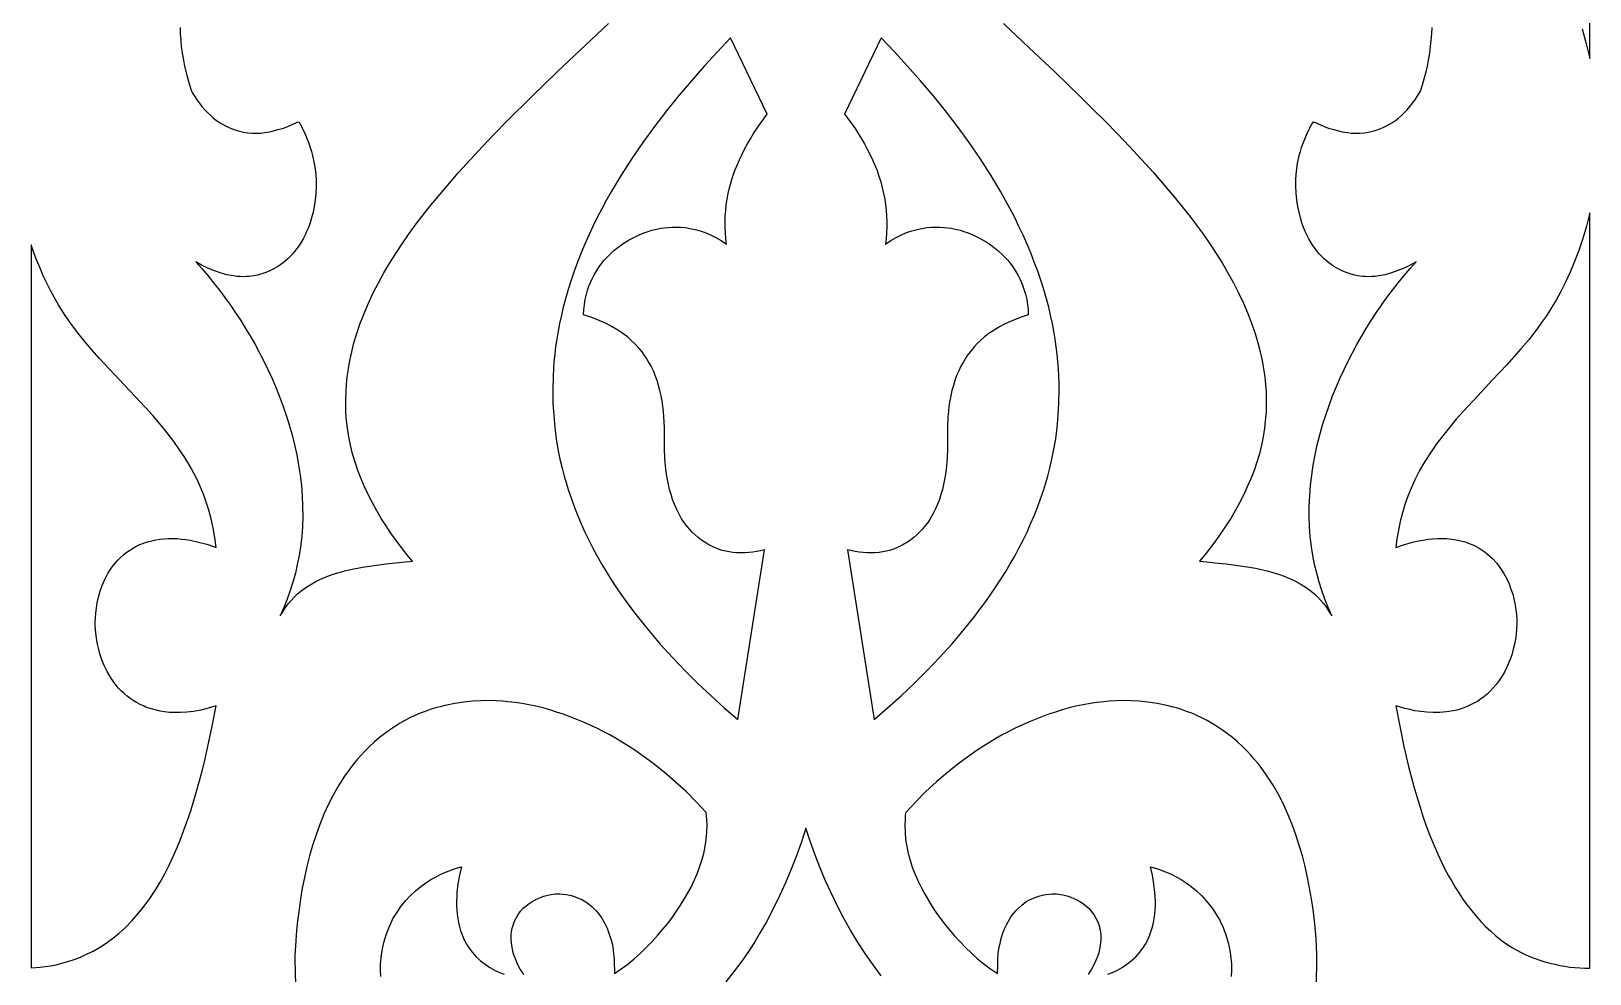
# Model space of a CAD drawing. Extents: x -395 to 395, y -1225 to 1225.
# Drawn here: x 145 to 265, y -765.4 to -692.8 of the extents above; entities that cross this region are included whole.
import ezdxf

# ---------------------------------------------------------------- set-up
doc = ezdxf.new("R2010")
doc.units = 0
doc.layers.add('LAYER_1', color=18, linetype='CONTINUOUS')

msp = doc.modelspace()

# ---------------------------------------------------------------- linework, layer by layer
at = {"layer": 'LAYER_1'}
for points in [[(264.42, -692.59), (264.73, -693.72), (265, -694.86), (265, -670.47)], [(156.46, -692.47), (156.48, -692.95), (156.51, -693.45), (156.56, -693.95), (156.63, -694.46), (156.72, -694.98), (156.81, -695.45), (157, -696.26), (157.18, -696.9), (157.34, -697.37), (157.39, -697.48), (157.54, -697.72), (157.79, -698.08), (158.15, -698.55), (158.37, -698.81), (158.59, -699.04), (158.82, -699.26), (159.04, -699.45), (159.27, -699.63), (159.5, -699.79), (159.72, -699.93), (159.95, -700.05), (160.17, -700.16), (160.4, -700.26), (160.83, -700.41), (161.25, -700.52), (161.65, -700.58), (162.03, -700.62), (162.38, -700.62), (162.69, -700.6), (162.96, -700.57), (163.37, -700.5), (163.56, -700.46), (164.02, -700.34), (164.42, -700.22), (164.76, -700.09), (165.04, -699.98), (165.42, -699.8), (165.58, -699.73), (165.62, -699.77), (165.7, -699.91), (165.96, -700.42), (166.12, -700.75), (166.26, -701.07), (166.38, -701.39), (166.49, -701.71), (166.59, -702.02), (166.67, -702.34), (166.8, -702.95), (166.89, -703.55), (166.93, -704.14), (166.94, -704.7), (166.92, -705.24), (166.87, -705.76), (166.79, -706.25), (166.7, -706.7), (166.59, -707.13), (166.47, -707.52), (166.34, -707.87), (166.21, -708.18), (166.09, -708.45), (165.94, -708.74), (165.78, -709.01), (165.62, -709.26), (165.46, -709.5), (165.28, -709.72), (165.11, -709.93), (164.75, -710.29), (164.39, -710.6), (164.03, -710.86), (163.67, -711.07), (163.32, -711.24), (162.99, -711.38), (162.68, -711.48), (162.4, -711.55), (162.15, -711.6), (161.77, -711.65), (161.59, -711.66), (161.34, -711.67), (161.08, -711.66), (160.83, -711.64), (160.57, -711.61), (160.06, -711.51), (159.56, -711.38), (159.07, -711.2), (158.59, -711), (158.12, -710.77), (157.67, -710.51), (157.67, -710.51), (158.14, -711.04), (158.6, -711.58), (159.05, -712.13), (159.49, -712.7), (159.92, -713.27), (160.34, -713.85), (160.74, -714.45), (161.14, -715.05), (161.51, -715.66), (161.88, -716.27), (162.24, -716.9), (162.58, -717.53), (162.9, -718.17), (163.22, -718.81), (163.52, -719.46), (163.8, -720.12), (164.1, -720.84), (164.38, -721.58), (164.63, -722.32), (164.87, -723.08), (165.09, -723.84), (165.28, -724.62), (165.45, -725.39), (165.59, -726.17), (165.71, -726.96), (165.8, -727.75), (165.87, -728.54), (165.9, -729.33), (165.91, -730.11), (165.88, -730.9), (165.83, -731.68), (165.74, -732.46), (165.63, -733.14), (165.49, -733.83), (165.34, -734.51), (165.15, -735.18), (164.94, -735.84), (164.71, -736.5), (164.45, -737.15), (164.17, -737.78), (164.37, -737.48), (164.64, -737.07), (164.81, -736.84), (165.01, -736.6), (165.24, -736.35), (165.51, -736.09), (165.86, -735.81), (166.23, -735.55), (166.61, -735.31), (167, -735.1), (167.41, -734.91), (167.83, -734.74), (168.26, -734.58), (168.7, -734.45), (169.14, -734.33), (169.59, -734.22), (170.5, -734.04), (171.41, -733.9), (172.31, -733.78), (173.79, -733.63), (174.19, -733.59), (174.36, -733.57), (173.93, -733.05), (173.51, -732.52), (173.1, -731.98), (172.7, -731.42), (172.32, -730.86), (171.95, -730.28), (171.6, -729.69), (171.27, -729.09), (170.96, -728.48), (170.67, -727.86), (170.4, -727.23), (170.16, -726.6), (169.94, -725.96), (169.75, -725.31), (169.58, -724.65), (169.45, -723.99), (169.35, -723.33), (169.3, -722.94), (169.26, -722.53), (169.23, -722.08), (169.22, -721.6), (169.22, -721.08), (169.24, -720.54), (169.27, -719.98), (169.33, -719.38), (169.42, -718.76), (169.53, -718.12), (169.68, -717.45), (169.85, -716.76), (170.07, -716.05), (170.31, -715.32), (170.63, -714.5), (170.97, -713.7), (171.34, -712.91), (171.74, -712.13), (172.16, -711.37), (172.61, -710.61), (173.07, -709.87), (173.56, -709.14), (174.06, -708.42), (174.57, -707.71), (175.11, -707.01), (175.65, -706.32), (176.2, -705.64), (176.76, -704.97), (177.91, -703.65), (178.82, -702.64), (179.74, -701.65), (180.67, -700.67), (181.62, -699.7), (183.54, -697.78), (185.5, -695.9), (189.44, -692.17)], [(219.86, -692.17), (221.84, -694.03), (223.81, -695.9), (225.76, -697.78), (226.72, -698.74), (227.68, -699.7), (228.63, -700.67), (229.56, -701.65), (230.49, -702.64), (231.4, -703.65), (232.54, -704.97), (233.1, -705.64), (233.65, -706.32), (234.2, -707.01), (234.73, -707.71), (235.25, -708.42), (235.75, -709.14), (236.23, -709.87), (236.7, -710.61), (237.14, -711.37), (237.56, -712.13), (237.96, -712.91), (238.33, -713.7), (238.67, -714.5), (238.99, -715.32), (239.24, -716.05), (239.45, -716.76), (239.63, -717.45), (239.77, -718.12), (239.88, -718.76), (239.97, -719.38), (240.03, -719.98), (240.07, -720.54), (240.08, -721.08), (240.08, -721.6), (240.07, -722.08), (240.04, -722.53), (239.96, -723.33), (239.85, -723.99), (239.72, -724.65), (239.56, -725.31), (239.36, -725.96), (239.15, -726.6), (238.9, -727.23), (238.63, -727.86), (238.34, -728.48), (238.03, -729.09), (237.7, -729.69), (237.35, -730.28), (236.98, -730.86), (236.6, -731.42), (236.2, -731.98), (235.8, -732.52), (235.38, -733.05), (234.95, -733.57), (235.51, -733.63), (236.14, -733.69), (237, -733.78), (237.89, -733.9), (238.8, -734.04), (239.26, -734.12), (239.71, -734.22), (240.16, -734.33), (240.6, -734.45), (241.04, -734.58), (241.47, -734.74), (241.89, -734.91), (242.3, -735.1), (242.7, -735.31), (243.08, -735.55), (243.44, -735.81), (243.79, -736.09), (244.06, -736.35), (244.3, -736.6), (244.5, -736.84), (244.67, -737.07), (244.94, -737.48), (245.13, -737.78), (244.85, -737.15), (244.6, -736.5), (244.36, -735.84), (244.15, -735.18), (243.97, -734.51), (243.81, -733.83), (243.67, -733.14), (243.57, -732.46), (243.48, -731.68), (243.42, -730.9), (243.4, -730.11), (243.4, -729.33), (243.44, -728.54), (243.5, -727.75), (243.59, -726.96), (243.71, -726.17), (243.86, -725.39), (244.02, -724.62), (244.22, -723.84), (244.43, -723.08), (244.67, -722.32), (244.93, -721.58), (245.2, -720.84), (245.5, -720.12), (245.78, -719.46), (246.09, -718.81), (246.4, -718.17), (246.73, -717.53), (247.07, -716.9), (247.42, -716.27), (247.79, -715.66), (248.17, -715.05), (248.56, -714.45), (248.96, -713.85), (249.38, -713.27), (249.81, -712.7), (250.25, -712.13), (250.7, -711.58), (251.16, -711.04), (251.64, -710.51), (251.63, -710.51), (251.18, -710.77), (250.71, -711), (250.23, -711.2), (249.74, -711.38), (249.24, -711.51), (248.73, -711.61), (248.48, -711.64), (248.22, -711.66), (247.96, -711.67), (247.71, -711.66), (247.53, -711.65), (247.15, -711.6), (246.9, -711.55), (246.62, -711.48), (246.31, -711.38), (245.98, -711.24), (245.63, -711.07), (245.27, -710.86), (244.91, -710.6), (244.55, -710.29), (244.37, -710.12), (244.19, -709.93), (244.02, -709.72), (243.85, -709.5), (243.68, -709.26), (243.52, -709.01), (243.36, -708.74), (243.21, -708.45), (243.09, -708.18), (242.96, -707.87), (242.84, -707.52), (242.72, -707.13), (242.61, -706.7), (242.51, -706.25), (242.44, -705.76), (242.39, -705.24), (242.36, -704.7), (242.37, -704.14), (242.41, -703.55), (242.5, -702.95), (242.63, -702.34), (242.72, -702.02), (242.81, -701.71), (242.92, -701.39), (243.05, -701.07), (243.19, -700.75), (243.34, -700.42), (243.61, -699.91), (243.69, -699.77), (243.72, -699.73), (243.88, -699.8), (244.26, -699.98), (244.54, -700.09), (244.88, -700.22), (245.28, -700.34), (245.75, -700.46), (245.94, -700.5), (246.34, -700.57), (246.62, -700.6), (246.93, -700.62), (247.27, -700.62), (247.65, -700.58), (248.05, -700.52), (248.47, -700.41), (248.91, -700.26), (249.13, -700.16), (249.35, -700.05), (249.58, -699.93), (249.81, -699.79), (250.03, -699.63), (250.26, -699.45), (250.49, -699.26), (250.71, -699.04), (250.93, -698.81), (251.15, -698.55), (251.52, -698.08), (251.77, -697.72), (251.96, -697.37), (252.12, -696.9), (252.31, -696.26), (252.4, -695.88), (252.5, -695.45), (252.59, -694.98), (252.67, -694.46), (252.74, -693.95), (252.79, -693.45), (252.83, -692.95), (252.85, -692.47)], [(182.92, -765.4), (182.79, -765.2), (182.66, -765), (182.48, -764.67), (182.33, -764.34), (182.21, -764.03), (182.12, -763.73), (182.05, -763.45), (182, -763.18), (181.97, -762.94), (181.95, -762.71), (181.96, -762.31), (182, -762), (182.04, -761.8), (182.07, -761.7), (182.18, -761.36), (182.33, -761.06), (182.49, -760.78), (182.68, -760.53), (182.88, -760.31), (183.1, -760.11), (183.33, -759.93), (183.56, -759.78), (183.79, -759.65), (184.03, -759.54), (184.26, -759.45), (184.48, -759.37), (184.87, -759.27), (185.19, -759.22), (185.36, -759.2), (185.7, -759.2), (185.92, -759.21), (186.18, -759.25), (186.46, -759.3), (186.75, -759.38), (187.07, -759.49), (187.39, -759.64), (187.71, -759.82), (188.03, -760.06), (188.19, -760.19), (188.34, -760.34), (188.5, -760.5), (188.65, -760.68), (188.79, -760.87), (188.93, -761.08), (189.06, -761.3), (189.19, -761.54), (189.34, -761.85), (189.46, -762.15), (189.56, -762.45), (189.65, -762.73), (189.72, -763.01), (189.77, -763.28), (189.84, -763.79), (189.88, -764.26), (189.89, -764.67), (189.9, -765.03), (189.91, -765.33), (190.43, -764.97), (190.94, -764.6), (191.43, -764.2), (191.9, -763.77), (192.36, -763.33), (192.8, -762.87), (193.23, -762.4), (193.64, -761.92), (193.98, -761.5), (194.32, -761.06), (194.64, -760.6), (194.95, -760.14), (195.25, -759.66), (195.53, -759.18), (195.8, -758.68), (196.04, -758.17), (196.27, -757.66), (196.46, -757.14), (196.64, -756.61), (196.78, -756.08), (196.9, -755.54), (196.98, -755), (197.03, -754.46), (197.04, -753.91), (197.03, -753.49), (197, -753.19), (196.98, -752.99), (196.96, -752.92), (196.21, -752.11), (195.42, -751.32), (194.59, -750.56), (193.74, -749.83), (192.85, -749.12), (192.4, -748.79), (191.94, -748.46), (191.47, -748.14), (190.99, -747.83), (190.52, -747.53), (190.03, -747.24), (189.54, -746.96), (189.04, -746.7), (188.54, -746.44), (188.04, -746.2), (187.53, -745.97), (187.01, -745.76), (186.5, -745.55), (185.97, -745.36), (185.45, -745.19), (184.92, -745.03), (184.39, -744.88), (183.86, -744.75), (183.32, -744.64), (182.79, -744.54), (182.25, -744.46), (181.71, -744.4), (181.28, -744.36), (180.79, -744.33), (180.24, -744.31), (179.64, -744.32), (179, -744.36), (178.32, -744.42), (177.61, -744.53), (176.87, -744.68), (176.5, -744.78), (176.12, -744.88), (175.73, -745.01), (175.34, -745.14), (174.95, -745.29), (174.55, -745.46), (174.16, -745.65), (173.77, -745.85), (173.37, -746.07), (172.98, -746.32), (172.59, -746.58), (172.2, -746.86), (171.81, -747.16), (171.43, -747.49), (171.05, -747.84), (170.68, -748.21), (170.4, -748.51), (170.13, -748.82), (169.87, -749.14), (169.61, -749.46), (169.13, -750.13), (168.69, -750.83), (168.28, -751.55), (167.9, -752.3), (167.54, -753.07), (167.22, -753.85), (166.93, -754.65), (166.67, -755.46), (166.43, -756.27), (166.22, -757.1), (166.04, -757.93), (165.87, -758.76), (165.73, -759.58), (165.62, -760.41), (165.51, -761.26), (165.44, -762.02), (165.34, -763.2), (165.31, -763.95), (165.31, -764.26), (165.34, -766.24)], [(243.96, -766.24), (243.99, -764.26), (243.99, -763.95), (243.96, -763.2), (243.92, -762.66), (243.87, -762.02), (243.79, -761.26), (243.69, -760.41), (243.57, -759.58), (243.43, -758.76), (243.27, -757.93), (243.08, -757.1), (242.87, -756.27), (242.63, -755.46), (242.37, -754.65), (242.08, -753.85), (241.76, -753.07), (241.41, -752.3), (241.03, -751.55), (240.61, -750.83), (240.17, -750.13), (239.69, -749.46), (239.44, -749.14), (239.17, -748.82), (238.9, -748.51), (238.63, -748.21), (238.25, -747.84), (237.88, -747.49), (237.49, -747.16), (237.11, -746.86), (236.72, -746.58), (236.33, -746.32), (235.93, -746.07), (235.54, -745.85), (235.14, -745.65), (234.75, -745.46), (234.35, -745.29), (233.96, -745.14), (233.57, -745.01), (233.19, -744.88), (232.81, -744.78), (232.43, -744.68), (231.69, -744.53), (230.98, -744.42), (230.3, -744.36), (229.66, -744.32), (229.06, -744.31), (228.52, -744.33), (228.02, -744.36), (227.59, -744.4), (227.05, -744.46), (226.52, -744.54), (225.98, -744.64), (225.44, -744.75), (224.91, -744.88), (224.38, -745.03), (223.85, -745.19), (223.33, -745.36), (222.81, -745.55), (222.29, -745.76), (221.78, -745.97), (221.27, -746.2), (220.76, -746.44), (220.26, -746.7), (219.76, -746.96), (219.27, -747.24), (218.79, -747.53), (218.31, -747.83), (217.83, -748.14), (217.37, -748.46), (216.45, -749.12), (215.57, -749.83), (214.71, -750.56), (213.89, -751.32), (213.1, -752.11), (212.34, -752.92), (212.32, -752.99), (212.3, -753.19), (212.28, -753.49), (212.26, -753.91), (212.28, -754.46), (212.32, -755), (212.41, -755.54), (212.52, -756.08), (212.67, -756.61), (212.84, -757.14), (213.04, -757.66), (213.26, -758.17), (213.51, -758.68), (213.77, -759.18), (214.05, -759.66), (214.35, -760.14), (214.66, -760.6), (214.99, -761.06), (215.32, -761.5), (215.66, -761.92), (216.07, -762.4), (216.5, -762.87), (216.94, -763.33), (217.4, -763.77), (217.87, -764.2), (218.36, -764.6), (218.87, -764.97), (219.39, -765.33), (219.41, -764.67), (219.42, -764.26), (219.46, -763.79), (219.53, -763.28), (219.59, -763.01), (219.66, -762.73), (219.74, -762.45), (219.84, -762.15), (219.97, -761.85), (220.11, -761.54), (220.24, -761.3), (220.37, -761.08), (220.51, -760.87), (220.66, -760.68), (220.81, -760.5), (220.96, -760.34), (221.27, -760.06), (221.59, -759.82), (221.92, -759.64), (222.24, -759.49), (222.55, -759.38), (222.85, -759.3), (223.13, -759.25), (223.38, -759.21), (223.61, -759.2), (223.95, -759.2), (224.11, -759.22), (224.43, -759.27), (224.83, -759.37), (225.05, -759.45), (225.28, -759.54), (225.51, -759.65), (225.74, -759.78), (225.98, -759.93), (226.2, -760.11), (226.42, -760.31), (226.62, -760.53), (226.81, -760.78), (226.98, -761.06), (227.12, -761.36), (227.24, -761.7), (227.26, -761.8), (227.31, -762), (227.34, -762.31), (227.35, -762.5), (227.35, -762.71), (227.33, -762.94), (227.3, -763.18), (227.26, -763.45), (227.19, -763.73), (227.09, -764.03), (226.97, -764.34), (226.82, -764.67), (226.64, -765), (226.38, -765.4)], [(210.45, -765.51), (209.82, -764.67), (209.21, -763.79), (208.62, -762.89), (208.07, -761.98), (207.55, -761.04), (207.05, -760.09), (206.58, -759.12), (206.14, -758.14), (205.73, -757.15), (205.34, -756.15), (204.98, -755.15), (204.65, -754.14), (204.65, -754.14), (204.3, -755.2), (203.92, -756.26), (203.52, -757.3), (203.08, -758.34), (202.62, -759.36), (202.13, -760.36), (201.6, -761.35), (201.05, -762.31), (200.74, -762.83), (200.42, -763.33), (199.78, -764.27), (199.13, -765.16), (198.47, -765.98)], [(171.91, -765.56), (171.89, -765.07), (171.9, -764.59), (171.94, -764.14), (172, -763.72), (172.07, -763.31), (172.15, -762.94), (172.25, -762.6), (172.35, -762.28), (172.55, -761.77), (172.68, -761.47), (172.83, -761.18), (172.98, -760.91), (173.14, -760.65), (173.47, -760.16), (173.83, -759.72), (174.21, -759.32), (174.59, -758.96), (174.99, -758.63), (175.38, -758.35), (175.78, -758.1), (176.17, -757.88), (176.54, -757.69), (176.91, -757.52), (177.25, -757.39), (177.57, -757.28), (178.12, -757.12), (177.97, -757.76), (177.86, -758.42), (177.78, -759.09), (177.76, -759.42), (177.75, -759.76), (177.75, -760.09), (177.76, -760.43), (177.79, -760.76), (177.84, -761.09), (177.9, -761.41), (177.97, -761.73), (178.06, -762.04), (178.17, -762.35), (178.28, -762.6), (178.4, -762.84), (178.52, -763.07), (178.66, -763.29), (178.8, -763.49), (178.95, -763.68), (179.26, -764.04), (179.6, -764.35), (179.95, -764.62), (180.31, -764.86), (180.68, -765.07), (181.05, -765.24), (181.41, -765.38)], [(227.9, -765.38), (228.26, -765.24), (228.63, -765.07), (228.99, -764.86), (229.35, -764.62), (229.7, -764.35), (230.04, -764.04), (230.2, -763.87), (230.36, -763.68), (230.5, -763.49), (230.65, -763.29), (230.78, -763.07), (230.91, -762.84), (231.02, -762.6), (231.13, -762.35), (231.24, -762.04), (231.33, -761.73), (231.41, -761.41), (231.47, -761.09), (231.51, -760.76), (231.54, -760.43), (231.55, -760.09), (231.55, -759.76), (231.54, -759.42), (231.52, -759.09), (231.44, -758.42), (231.33, -757.76), (231.18, -757.12), (231.73, -757.28), (232.05, -757.39), (232.4, -757.52), (232.76, -757.69), (233.14, -757.88), (233.53, -758.1), (233.92, -758.35), (234.32, -758.63), (234.71, -758.96), (235.1, -759.32), (235.47, -759.72), (235.83, -760.16), (236, -760.4), (236.16, -760.65), (236.32, -760.91), (236.48, -761.18), (236.62, -761.47), (236.76, -761.77), (236.85, -762.01), (236.95, -762.28), (237.05, -762.6), (237.15, -762.94), (237.23, -763.31), (237.31, -763.72), (237.36, -764.14), (237.4, -764.59), (237.41, -765.07), (237.39, -765.56)]]:
    msp.add_lwpolyline(points, dxfattribs=at)
for points in [[(201.45, -732.7), (201.16, -732.77), (200.85, -732.83), (200.55, -732.87), (200.24, -732.91), (199.94, -732.93), (199.63, -732.93), (199.32, -732.92), (199.02, -732.9), (198.6, -732.83), (198.21, -732.74), (197.84, -732.62), (197.5, -732.48), (197.18, -732.32), (196.88, -732.14), (196.6, -731.95), (196.35, -731.76), (196.12, -731.55), (195.9, -731.35), (195.71, -731.14), (195.54, -730.94), (195.26, -730.57), (195.05, -730.25), (194.86, -729.91), (194.68, -729.55), (194.52, -729.19), (194.38, -728.82), (194.26, -728.44), (194.15, -728.06), (194.06, -727.67), (193.98, -727.28), (193.92, -726.88), (193.86, -726.48), (193.79, -725.67), (193.76, -724.86), (193.76, -724.07), (193.76, -723.26), (193.72, -722.45), (193.69, -722.04), (193.64, -721.64), (193.58, -721.23), (193.5, -720.83), (193.41, -720.44), (193.31, -720.05), (193.19, -719.66), (193.05, -719.28), (192.9, -718.92), (192.73, -718.56), (192.54, -718.21), (192.33, -717.87), (192.23, -717.73), (192.03, -717.44), (191.87, -717.25), (191.69, -717.04), (191.46, -716.81), (191.2, -716.57), (190.9, -716.31), (190.56, -716.05), (190.17, -715.79), (189.74, -715.53), (189.27, -715.28), (188.74, -715.04), (188.16, -714.81), (187.53, -714.6), (187.55, -714.21), (187.59, -713.81), (187.66, -713.41), (187.75, -713.02), (187.84, -712.71), (187.94, -712.4), (188.06, -712.11), (188.18, -711.83), (188.32, -711.57), (188.47, -711.31), (188.62, -711.07), (188.78, -710.83), (189.12, -710.4), (189.49, -710.01), (189.87, -709.66), (190.26, -709.34), (190.65, -709.07), (191.05, -708.83), (191.44, -708.62), (191.81, -708.44), (192.16, -708.3), (192.49, -708.18), (192.79, -708.09), (193.05, -708.02), (193.49, -707.93), (193.74, -707.9), (194.03, -707.87), (194.33, -707.85), (194.65, -707.85), (194.99, -707.86), (195.35, -707.89), (195.72, -707.95), (196.11, -708.02), (196.5, -708.13), (196.9, -708.27), (197.3, -708.44), (197.71, -708.64), (198.12, -708.89), (198.53, -709.17), (198.48, -708.74), (198.45, -708.3), (198.43, -707.87), (198.43, -707.43), (198.44, -706.99), (198.47, -706.56), (198.52, -706.12), (198.58, -705.69), (198.67, -705.25), (198.77, -704.81), (198.89, -704.37), (199.03, -703.93), (199.18, -703.5), (199.35, -703.08), (199.53, -702.66), (199.73, -702.24), (199.93, -701.84), (200.15, -701.43), (200.38, -701.04), (200.62, -700.65), (201.13, -699.89), (201.67, -699.16), (198.85, -693.26), (197.83, -694.34), (196.82, -695.44), (195.83, -696.57), (194.86, -697.72), (193.91, -698.9), (192.99, -700.1), (192.1, -701.32), (191.24, -702.57), (190.83, -703.2), (190.42, -703.84), (190.03, -704.48), (189.65, -705.13), (189.28, -705.79), (188.93, -706.45), (188.58, -707.12), (188.25, -707.79), (187.93, -708.47), (187.63, -709.15), (187.34, -709.84), (187.07, -710.54), (186.81, -711.24), (186.57, -711.94), (186.34, -712.65), (186.14, -713.37), (185.97, -714.01), (185.82, -714.64), (185.68, -715.26), (185.57, -715.87), (185.47, -716.47), (185.38, -717.06), (185.31, -717.64), (185.25, -718.21), (185.21, -718.77), (185.18, -719.32), (185.15, -720.38), (185.17, -721.4), (185.23, -722.36), (185.31, -723.28), (185.43, -724.14), (185.56, -724.95), (185.71, -725.71), (185.87, -726.4), (186.04, -727.04), (186.37, -728.13), (186.59, -728.78), (186.83, -729.43), (187.08, -730.07), (187.35, -730.7), (187.63, -731.33), (187.93, -731.95), (188.25, -732.57), (188.58, -733.18), (188.92, -733.78), (189.28, -734.37), (189.64, -734.96), (190.02, -735.54), (190.41, -736.12), (190.82, -736.69), (191.23, -737.25), (191.65, -737.81), (192.53, -738.9), (193.43, -739.97), (194.37, -741), (195.34, -742.01), (196.33, -743), (197.34, -743.95), (198.36, -744.88), (199.4, -745.77)], [(210.94, -744.88), (211.97, -743.95), (212.97, -743), (213.96, -742.01), (214.93, -741), (215.87, -739.97), (216.78, -738.9), (217.22, -738.36), (217.65, -737.81), (218.07, -737.25), (218.49, -736.69), (218.89, -736.12), (219.28, -735.54), (219.66, -734.96), (220.03, -734.37), (220.38, -733.78), (220.72, -733.18), (221.05, -732.57), (221.37, -731.95), (221.67, -731.33), (221.95, -730.7), (222.22, -730.07), (222.48, -729.43), (222.72, -728.78), (222.94, -728.13), (223.1, -727.62), (223.26, -727.04), (223.43, -726.4), (223.59, -725.71), (223.74, -724.95), (223.88, -724.14), (223.99, -723.28), (224.08, -722.36), (224.13, -721.4), (224.15, -720.38), (224.14, -719.85), (224.12, -719.32), (224.09, -718.77), (224.05, -718.21), (223.99, -717.64), (223.92, -717.06), (223.84, -716.47), (223.74, -715.87), (223.62, -715.26), (223.49, -714.64), (223.34, -714.01), (223.17, -713.37), (222.96, -712.65), (222.73, -711.94), (222.49, -711.24), (222.23, -710.54), (221.96, -709.84), (221.67, -709.15), (221.37, -708.47), (221.05, -707.79), (220.72, -707.12), (220.38, -706.45), (220.02, -705.79), (219.65, -705.13), (219.27, -704.48), (218.88, -703.84), (218.48, -703.2), (218.06, -702.57), (217.21, -701.32), (216.32, -700.1), (215.4, -698.9), (214.45, -697.72), (213.47, -696.57), (212.48, -695.44), (211.47, -694.34), (210.45, -693.26), (207.63, -699.16), (208.17, -699.89), (208.43, -700.26), (208.68, -700.65), (208.92, -701.04), (209.15, -701.43), (209.37, -701.84), (209.58, -702.24), (209.77, -702.66), (209.95, -703.08), (210.12, -703.5), (210.27, -703.93), (210.41, -704.37), (210.53, -704.81), (210.63, -705.25), (210.72, -705.69), (210.78, -706.12), (210.83, -706.56), (210.86, -706.99), (210.87, -707.43), (210.87, -707.87), (210.85, -708.3), (210.82, -708.74), (210.77, -709.17), (211.18, -708.89), (211.59, -708.64), (212, -708.44), (212.4, -708.27), (212.8, -708.13), (213.2, -708.02), (213.58, -707.95), (213.95, -707.89), (214.31, -707.86), (214.65, -707.85), (214.97, -707.85), (215.28, -707.87), (215.82, -707.93), (216.25, -708.02), (216.51, -708.09), (216.81, -708.18), (217.14, -708.3), (217.49, -708.44), (217.87, -708.62), (218.25, -708.83), (218.65, -709.07), (219.04, -709.34), (219.43, -709.66), (219.81, -710.01), (220.18, -710.4), (220.35, -710.61), (220.52, -710.83), (220.68, -711.07), (220.84, -711.31), (220.98, -711.57), (221.12, -711.83), (221.24, -712.11), (221.36, -712.4), (221.46, -712.71), (221.56, -713.02), (221.65, -713.41), (221.71, -713.81), (221.75, -714.21), (221.77, -714.6), (221.14, -714.81), (220.57, -715.04), (220.04, -715.28), (219.56, -715.53), (219.13, -715.79), (218.74, -716.05), (218.4, -716.31), (218.1, -716.57), (217.84, -716.81), (217.62, -717.04), (217.28, -717.44), (217.07, -717.73), (216.98, -717.87), (216.77, -718.21), (216.58, -718.56), (216.41, -718.92), (216.25, -719.28), (216.12, -719.66), (216, -720.05), (215.89, -720.44), (215.8, -720.83), (215.73, -721.23), (215.66, -721.64), (215.62, -722.04), (215.58, -722.45), (215.54, -723.26), (215.54, -724.07), (215.54, -724.86), (215.51, -725.67), (215.44, -726.48), (215.39, -726.88), (215.32, -727.28), (215.24, -727.67), (215.15, -728.06), (215.04, -728.44), (214.92, -728.82), (214.78, -729.19), (214.62, -729.55), (214.45, -729.91), (214.25, -730.25), (214.05, -730.57), (213.76, -730.94), (213.59, -731.14), (213.4, -731.35), (213.19, -731.55), (212.95, -731.76), (212.7, -731.95), (212.42, -732.14), (212.12, -732.32), (211.8, -732.48), (211.46, -732.62), (211.09, -732.74), (210.7, -732.83), (210.29, -732.9), (209.98, -732.92), (209.67, -732.93), (209.37, -732.93), (209.06, -732.91), (208.75, -732.87), (208.45, -732.83), (207.85, -732.7), (209.91, -745.77)], [(265, -706.75), (264.75, -707.77), (264.46, -708.73), (264.16, -709.64), (263.83, -710.5), (263.49, -711.32), (263.13, -712.08), (262.77, -712.8), (262.4, -713.47), (262.03, -714.09), (261.66, -714.67), (261.29, -715.2), (260.94, -715.69), (260.28, -716.55), (259.7, -717.23), (259.16, -717.84), (258.61, -718.45), (257.49, -719.64), (256.37, -720.83), (255.26, -722.04), (254.72, -722.65), (254.19, -723.27), (253.68, -723.91), (253.2, -724.55), (252.73, -725.22), (252.3, -725.9), (251.89, -726.6), (251.52, -727.32), (251.24, -727.94), (250.99, -728.56), (250.76, -729.2), (250.57, -729.86), (250.4, -730.51), (250.26, -731.18), (250.15, -731.85), (250.06, -732.52), (250.07, -732.52), (250.74, -732.29), (251.09, -732.18), (251.45, -732.09), (251.81, -732.01), (252.17, -731.95), (252.53, -731.89), (252.9, -731.85), (253.26, -731.83), (253.62, -731.83), (253.99, -731.84), (254.34, -731.87), (254.7, -731.92), (255.05, -732), (255.39, -732.09), (255.72, -732.21), (255.99, -732.32), (256.24, -732.45), (256.49, -732.58), (256.71, -732.72), (256.93, -732.88), (257.13, -733.04), (257.33, -733.21), (257.51, -733.38), (257.84, -733.74), (258.13, -734.13), (258.38, -734.52), (258.6, -734.93), (258.78, -735.33), (258.93, -735.73), (259.06, -736.11), (259.16, -736.48), (259.23, -736.83), (259.29, -737.15), (259.35, -737.69), (259.37, -738.06), (259.37, -738.44), (259.35, -738.82), (259.32, -739.2), (259.27, -739.58), (259.2, -739.96), (259.11, -740.34), (259.01, -740.71), (258.88, -741.08), (258.75, -741.43), (258.59, -741.78), (258.42, -742.12), (258.23, -742.45), (258.02, -742.76), (257.8, -743.06), (257.56, -743.34), (257.33, -743.58), (257.09, -743.81), (256.84, -744.01), (256.59, -744.2), (256.34, -744.37), (256.08, -744.52), (255.82, -744.65), (255.55, -744.77), (255.29, -744.87), (255.02, -744.96), (254.75, -745.04), (254.49, -745.1), (253.96, -745.18), (253.44, -745.23), (252.93, -745.24), (252.44, -745.21), (251.97, -745.16), (251.54, -745.1), (251.13, -745.01), (250.77, -744.93), (250.17, -744.75), (250.07, -744.72), (250.36, -746.28), (250.68, -747.84), (251.04, -749.39), (251.24, -750.16), (251.45, -750.93), (251.67, -751.69), (251.9, -752.45), (252.15, -753.2), (252.41, -753.95), (252.69, -754.69), (252.99, -755.42), (253.3, -756.15), (253.64, -756.86), (253.87, -757.34), (254.13, -757.81), (254.39, -758.28), (254.67, -758.74), (254.96, -759.2), (255.26, -759.65), (255.58, -760.08), (255.91, -760.51), (256.25, -760.92), (256.61, -761.32), (256.98, -761.71), (257.37, -762.07), (257.77, -762.42), (258.18, -762.75), (258.61, -763.06), (259.05, -763.34), (259.38, -763.53), (259.72, -763.72), (260.07, -763.88), (260.43, -764.04), (260.79, -764.18), (261.16, -764.31), (261.54, -764.43), (261.91, -764.53), (262.3, -764.62), (262.68, -764.7), (263.06, -764.77), (263.45, -764.83), (263.84, -764.87), (264.23, -764.9), (264.61, -764.92), (265, -764.93)], [(145.7, -764.85), (146.09, -764.8), (146.5, -764.73), (146.93, -764.65), (147.37, -764.54), (147.83, -764.41), (148.3, -764.25), (148.79, -764.07), (149.27, -763.85), (149.77, -763.61), (150.27, -763.32), (150.77, -763), (151.27, -762.64), (151.76, -762.24), (152.25, -761.79), (152.76, -761.27), (153.25, -760.72), (153.7, -760.15), (154.13, -759.55), (154.54, -758.94), (154.92, -758.3), (155.28, -757.65), (155.62, -756.99), (155.94, -756.31), (156.24, -755.62), (156.52, -754.92), (156.79, -754.22), (157.04, -753.51), (157.28, -752.8), (157.71, -751.38), (157.94, -750.56), (158.16, -749.74), (158.37, -748.91), (158.56, -748.07), (158.92, -746.4), (159.24, -744.72), (159.24, -744.72), (158.63, -744.9), (158.05, -745.04), (157.5, -745.14), (156.98, -745.2), (156.5, -745.23), (156.06, -745.24), (155.65, -745.22), (155.27, -745.18), (154.94, -745.13), (154.64, -745.06), (154.16, -744.93), (153.84, -744.81), (153.69, -744.75), (153.4, -744.61), (153.12, -744.46), (152.86, -744.3), (152.61, -744.14), (152.38, -743.96), (152.16, -743.77), (151.96, -743.58), (151.76, -743.38), (151.58, -743.17), (151.41, -742.96), (151.11, -742.52), (150.85, -742.07), (150.63, -741.61), (150.44, -741.16), (150.29, -740.71), (150.18, -740.28), (150.08, -739.86), (150.02, -739.47), (149.97, -739.11), (149.93, -738.52), (149.93, -738.25), (149.94, -737.93), (149.97, -737.58), (150.02, -737.19), (150.09, -736.77), (150.19, -736.34), (150.31, -735.89), (150.47, -735.44), (150.67, -734.98), (150.91, -734.53), (151.04, -734.31), (151.19, -734.09), (151.34, -733.88), (151.51, -733.67), (151.69, -733.47), (151.89, -733.28), (152.1, -733.09), (152.32, -732.91), (152.56, -732.75), (152.81, -732.59), (153.07, -732.44), (153.36, -732.3), (153.66, -732.18), (153.96, -732.08), (154.28, -732), (154.6, -731.93), (154.92, -731.88), (155.25, -731.85), (155.58, -731.83), (155.91, -731.83), (156.24, -731.84), (156.58, -731.87), (156.91, -731.91), (157.24, -731.96), (157.89, -732.1), (158.52, -732.27), (159.04, -732.45), (159.24, -732.52), (159.14, -731.75), (159.01, -731.01), (158.86, -730.31), (158.68, -729.64), (158.48, -729.02), (158.27, -728.42), (158.04, -727.87), (157.81, -727.34), (157.56, -726.86), (157.32, -726.4), (157.07, -725.98), (156.83, -725.59), (156.38, -724.92), (155.99, -724.37), (155.46, -723.69), (154.92, -723.02), (154.36, -722.36), (153.78, -721.72), (152.6, -720.45), (151.41, -719.2), (150.24, -717.93), (149.67, -717.29), (149.11, -716.63), (148.57, -715.96), (148.06, -715.27), (147.57, -714.57), (147.11, -713.84), (146.79, -713.29), (146.49, -712.73), (146.21, -712.17), (145.93, -711.59), (145.68, -711.01), (145.44, -710.42), (145.21, -709.83), (145, -709.22), (145, -764.9)]]:
    msp.add_lwpolyline(points, close=True, dxfattribs=at)

doc.saveas('drawing.dxf')
